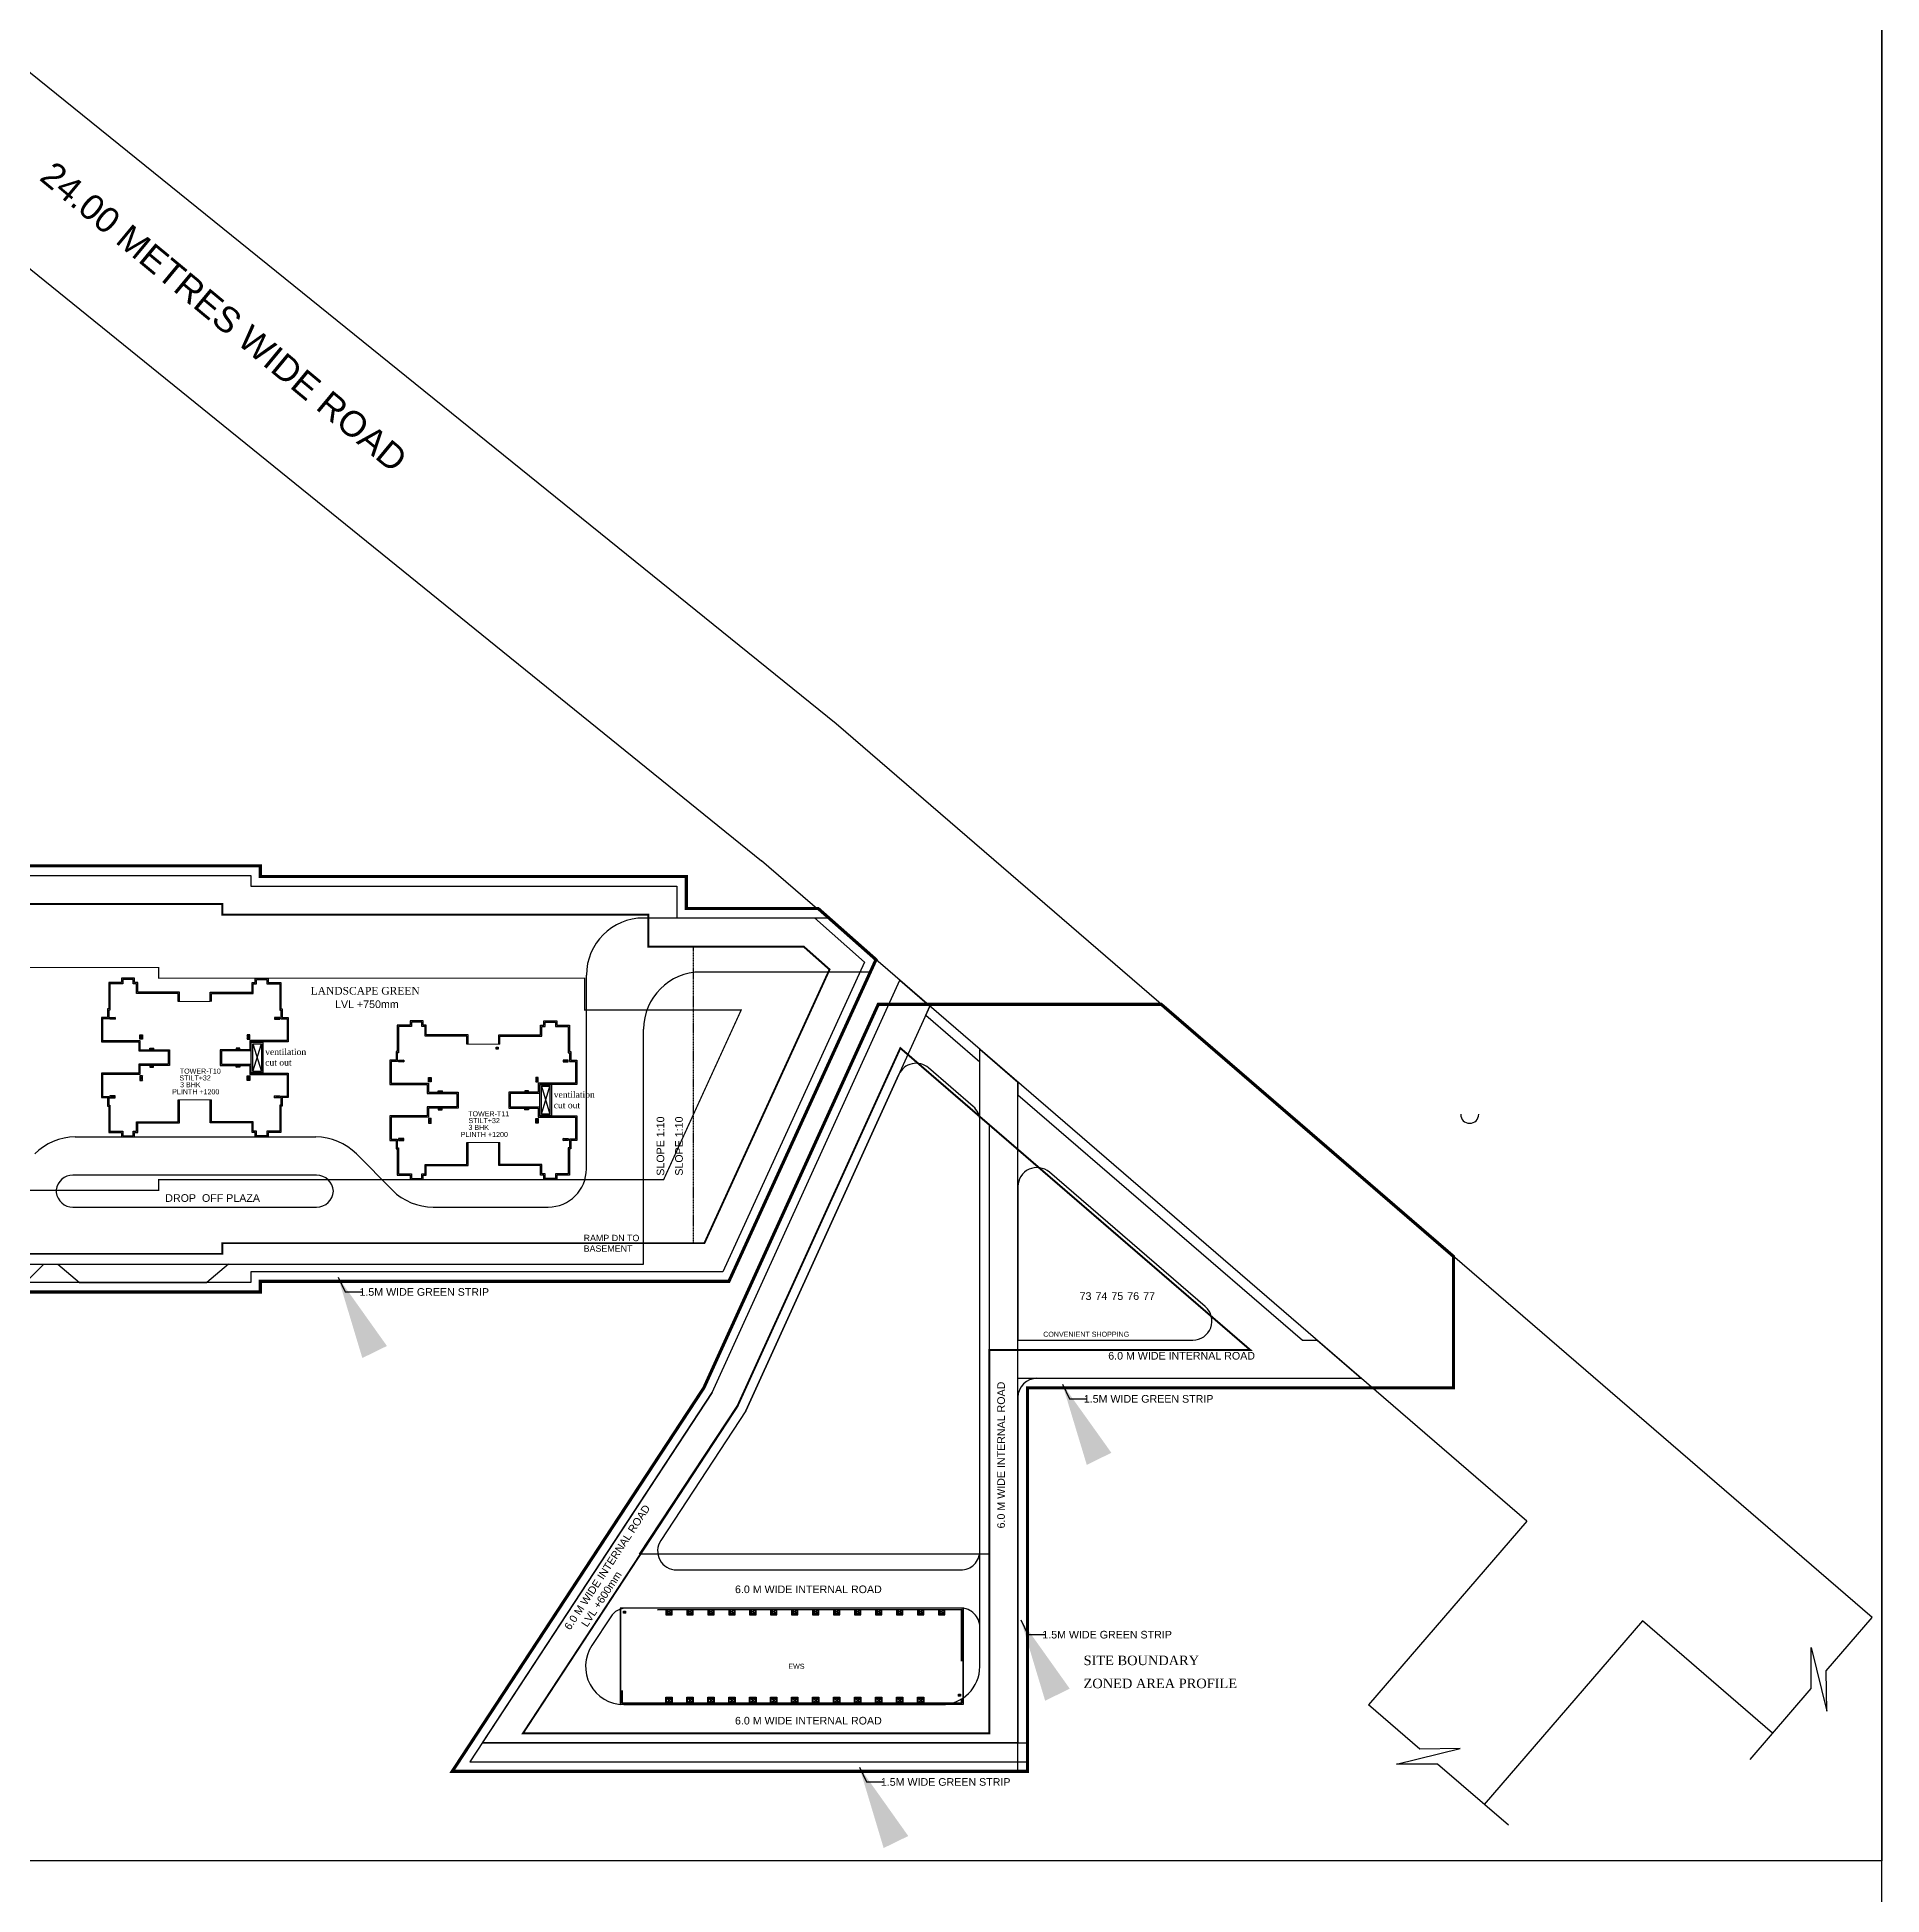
# Model space of a CAD drawing. Header units: millimetres. Extents: x 2061841 to 105821645, y -77612 to 48520811.
# Drawn here: x 105693013 to 105699656, y 48453872 to 48460561 of the extents above; entities that cross this region are included whole.
import ezdxf

# ---------------------------------------------------------------- set-up
doc = ezdxf.new("R2010")
doc.units = ezdxf.units.MM
doc.header["$LTSCALE"] = 10
doc.header["$MEASUREMENT"] = 0
for name, pattern in [('CENTER', [2, 1.25, -0.25, 0.25, -0.25]), ('DASHDOT', [1, 0.5, -0.25, 0, -0.25]), ('HIDDEN', [0.375, 0.25, -0.125])]:
    doc.linetypes.add(name, pattern=pattern)
for name, color, linetype in [('AC-GRND', 1, 'Continuous'), ('BORDER', 5, 'Continuous'), ('DIM', 8, 'Continuous'), ('S-OPENING', 6, 'Continuous'), ('SHEET-TEXT', 7, 'Continuous')]:
    doc.layers.add(name, color=color, linetype=linetype)
doc.layers.add('S-STRCOL HATCH', color=33, linetype='Continuous', lineweight=9)
doc.styles.add('ARIAL', font='arial.ttf')
doc.styles.add('Century', font='swiss.ttf')
doc.styles.add('DIM', font='arial.ttf')
doc.styles.add('Times', font='times.ttf')
doc.dimstyles.new('Dim-0300', dxfattribs={"dimscale": 300, "dimtxt": 1.5, "dimasz": 1, "dimexe": 0.75, "dimexo": 0.5, "dimgap": 0.75, "dimtad": 1, "dimdec": 0, "dimzin": 1, "dimdsep": 46, "dimtxsty": 'DIM', "dimblk": 'ARCHTICK', "dimcen": 2, "dimdle": 0.75, "dimclrd": 54, "dimclre": 54, "dimclrt": 256, "dimazin": 2, "dimtfac": 1, "dimtdec": 0, "dimtix": 1, "dimtmove": 0, "dimatfit": 3, "dimfxl": 1, "dimlwd": -1, "dimlwe": -1, "dimarcsym": 0})

# ---------------------------------------------------------------- blocks, each defined once
blk = doc.blocks.new('_ArchTick')
at = {"color": 0, "linetype": 'ByBlock', "const_width": 0.15}
blk.add_lwpolyline([(-0.5, -0.5), (0.5, 0.5)], dxfattribs=at)
blk = doc.blocks.new('A$C82ecaa04')
at = {"layer": 'AC-GRND', "color": 2, "linetype": 'HIDDEN', "ltscale": 5}
blk.add_lwpolyline([(91225, -240684), (225330, -240684), (225330, -242360), (292382, -242360), (292382, -247425), (299453, -247388), (299453, -294059), (225330, -294059), (225330, -295735), (47713, -295734)], dxfattribs=at)
blk = doc.blocks.new('TOWER-A TYPICAL FLOOR FRAMING PLAN N')
at = {"layer": 'SHEET-TEXT'}
h = blk.add_hatch(color=256, dxfattribs=at)
edge = h.paths.add_edge_path()
edge.add_arc((102931669.2, 48554935.2), 0.801, 92.48721, 182.48721)
edge.add_ellipse((102931669.2, 48554935.2), major_axis=(0.541, 0.59), ratio=1, start_angle=135, end_angle=212.21748)
edge.add_arc((102931669.1, 48554934.8), 0.392, 265.54161, 422.83696)
edge.add_arc((102931669.5, 48554935.6), 0.503, 128.57536, 244.9907, ccw=False)
h = blk.add_hatch(color=256, dxfattribs=at)
edge = h.paths.add_edge_path()
edge.add_arc((102932127, 48552904.1), 0.801, 92.48721, 182.48721)
edge.add_ellipse((102932127, 48552904.1), major_axis=(0.541, 0.59), ratio=1, start_angle=135, end_angle=212.21748)
edge.add_arc((102932126.9, 48552903.7), 0.392, 265.54161, 422.83696)
edge.add_arc((102932127.3, 48552904.5), 0.503, 128.57536, 244.9907, ccw=False)
h = blk.add_hatch(color=256, dxfattribs=at)
edge = h.paths.add_edge_path()
edge.add_arc((102933334.5, 48552605.1), 0.801, 272.48721, 362.48721)
edge.add_ellipse((102933334.5, 48552605.1), major_axis=(-0.541, -0.59), ratio=1, start_angle=135, end_angle=212.21748)
edge.add_arc((102933334.6, 48552605.5), 0.392, 85.54161, 242.83696)
edge.add_arc((102933334.2, 48552604.6), 0.503, -51.42464, 64.9907, ccw=False)
at = {"layer": 'BORDER', "elevation": 101.1}
blk.add_lwpolyline([(102852555.8, 48502974.5), (102936655.8, 48502974.5), (102936655.8, 48562374.5), (102852555.8, 48562374.5)], close=True, dxfattribs=at)
at = {"layer": 'BORDER', "color": 5, "elevation": 101.1}
blk.add_lwpolyline([(102925155.8, 48561107.5), (102936655.8, 48561107.5), (102936655.8, 48552009), (102925155.8, 48552009)], close=True, dxfattribs=at)
at = {"layer": 'DIM'}
for p, q in [((102936455.7, 48552693.3, 101.1), (102936620.7, 48552885, 101.1)), ((102935310.9, 48552137.3, 101.1), (102935055.7, 48552356.9, 101.1))]:
    blk.add_line(p, q, dxfattribs=at)
at = {"layer": 'S-STRCOL HATCH'}
for p, q in [((102930520.7, 48555102.9, 101.1), (102930635.2, 48555102.9, 101.1)), ((102931679.1, 48554949.3, 101.1), (102931560.1, 48554949.3, 101.1)), ((102930639.7, 48554749.4, 101.1), (102930520.7, 48554749.4, 101.1)), ((102931560.1, 48554595.7, 101.1), (102931679.1, 48554595.7, 101.1))]:
    blk.add_line(p, q, dxfattribs=at)
at = {"layer": 'SHEET-TEXT', "color": 8}
for p, q in [((102932196.4, 48555404.1, 101.1), (102932859.4, 48555404.1, 101.1)), ((102931990.5, 48554500.3, 101.1), (102931990.5, 48555198.1, 101.1)), ((102932402.4, 48555209.6, 101.1), (102933007.9, 48555209.6, 101.1)), ((102932402.4, 48555209.6, 101.1), (102933007.9, 48555209.6, 101.1)), ((102932443.6, 48553695.7, 101.1), (102933118.9, 48555180.2, 101.1)), ((102932443.6, 48553695.7, 101.1), (102933118.9, 48555180.2, 101.1)), ((102933118.9, 48555180.2, 101.1), (102933227.2, 48555086.8, 101.1)), ((102933227.2, 48555086.8, 101.1), (102932564.2, 48553629.2, 101.1)), ((102933041.6, 48555093.2, 101.1), (102933219.8, 48555093.2, 101.1)), ((102933212.4, 48555054.2, 101.1), (102933227.2, 48555086.8, 101.1)), ((102933212.4, 48555054.2, 101.1), (102933407.1, 48554886.3, 101.1)), ((102933212.4, 48555054.2, 101.1), (102933407.1, 48554886.3, 101.1)), ((102932196.4, 48554157.1, 101.1), (102932196.4, 48555003.6, 101.1)), ((102933407.1, 48554886.3, 101.1), (102933407.1, 48554931.6, 101.1)), ((102933407.1, 48554931.6, 101.1), (102933544.4, 48554813.2, 101.1)), ((102933407.1, 48552709, 101.1), (102933407.1, 48554931.6, 101.1)), ((102933115.2, 48554840.6, 101.1), (102932564.2, 48553629.2, 101.1)), ((102932564.2, 48553629.2, 101.1), (102933115.2, 48554840.6, 101.1)), ((102933383.3, 48554725.5, 101.1), (102933222.6, 48554864.2, 101.1)), ((102933544.4, 48554813.2, 101.1), (102933544.4, 48554767.8, 101.1)), ((102933544.4, 48552331.4, 101.1), (102933544.4, 48554813.2, 101.1)), ((102933544.4, 48554767.8, 101.1), (102934569.2, 48553883.9, 101.1)), ((102930149.6, 48554615.5, 101.1), (102931016, 48554615.5, 101.1)), ((102931162.2, 48554554.6, 101.1), (102931291.9, 48554423.9, 101.1)), ((102931438.1, 48554363, 101.1), (102931853.2, 48554363, 101.1)), ((102927432.7, 48554157.1, 101.1), (102930701.2, 48554157.1, 101.1)), ((102930036, 48554157.1, 101.1), (102929970.8, 48554091.8, 101.1)), ((102930036, 48554157.1, 101.1), (102930087, 48554157.1, 101.1)), ((102930087, 48554157.1, 101.1), (102930165.3, 48554091.8, 101.1)), ((102930701.2, 48554157.1, 101.1), (102930622.9, 48554091.8, 101.1)), ((102930701.2, 48554157.1, 101.1), (102932196.4, 48554157.1, 101.1)), ((102930165.3, 48554091.8, 101.1), (102930622.9, 48554091.8, 101.1)), ((102934569.2, 48553883.9, 101.1), (102934621.7, 48553883.9, 101.1)), ((102934621.7, 48553883.9, 101.1), (102934780.9, 48553746.6, 101.1)), ((102933544.4, 48553746.6, 101.1), (102934780.9, 48553746.6, 101.1)), ((102933613.1, 48553746.6, 101.1), (102934780.9, 48553746.6, 101.1)), ((102932443.6, 48553695.7, 101.1), (102931571, 48552365.8, 101.1)), ((102931616, 48552434.4, 101.1), (102932443.6, 48553695.7, 101.1)), ((102933544.4, 48553678, 101.1), (102933544.4, 48552434.4, 101.1)), ((102932124.6, 48552571.7, 101.1), (102933269.9, 48552571.7, 101.1)), ((102932124.6, 48552571.7, 101.1), (102933269.9, 48552571.7, 101.1)), ((102933544.4, 48552434.4, 101.1), (102931616, 48552434.4, 101.1)), ((102931616, 48552434.4, 101.1), (102933578.8, 48552434.4, 101.1)), ((102931571, 48552365.8, 101.1), (102933578.6, 48552365.7, 101.1)), ((102931507.4, 48552331.4, 101.1), (102933578.6, 48552331.4, 101.1))]:
    blk.add_line(p, q, dxfattribs=at)
at = {"layer": 'SHEET-TEXT', "ltscale": 50}
for p, q in [((102930274.5, 48555046.2, 101.1), (102930293.6, 48555039.3, 101.1)), ((102930293.6, 48555046.2, 101.1), (102930274.5, 48555039.3, 101.1)), ((102930885.9, 48555046.2, 101.1), (102930866.8, 48555039.3, 101.1)), ((102930866.8, 48555046.2, 101.1), (102930885.9, 48555039.3, 101.1)), ((102930391.8, 48554967.2, 101.1), (102930382.7, 48554983.8, 101.1)), ((102930382.7, 48554967.2, 101.1), (102930391.8, 48554983.8, 101.1)), ((102930768.7, 48554967.2, 101.1), (102930777.8, 48554983.8, 101.1)), ((102930777.8, 48554967.2, 101.1), (102930768.7, 48554983.8, 101.1)), ((102930417.8, 48554935.7, 101.1), (102930431.5, 48554931.1, 101.1)), ((102930431.5, 48554935.7, 101.1), (102930417.8, 48554931.1, 101.1)), ((102930742.7, 48554935.7, 101.1), (102930729, 48554931.1, 101.1)), ((102930729, 48554935.7, 101.1), (102930742.7, 48554931.1, 101.1)), ((102930417.8, 48554867.5, 101.1), (102930431.5, 48554872.1, 101.1)), ((102930431.5, 48554867.5, 101.1), (102930417.8, 48554872.1, 101.1)), ((102930742.7, 48554867.5, 101.1), (102930729, 48554872.1, 101.1)), ((102930729, 48554867.5, 101.1), (102930742.7, 48554872.1, 101.1)), ((102931313.8, 48554892.5, 101.1), (102931333, 48554885.7, 101.1)), ((102931333, 48554892.5, 101.1), (102931313.8, 48554885.7, 101.1)), ((102931925.3, 48554892.5, 101.1), (102931906.2, 48554885.7, 101.1)), ((102931906.2, 48554892.5, 101.1), (102931925.3, 48554885.7, 101.1)), ((102930391.8, 48554835.9, 101.1), (102930382.7, 48554819.3, 101.1)), ((102930382.7, 48554835.9, 101.1), (102930391.8, 48554819.3, 101.1)), ((102930768.7, 48554835.9, 101.1), (102930777.8, 48554819.3, 101.1)), ((102930777.8, 48554835.9, 101.1), (102930768.7, 48554819.3, 101.1)), ((102931431.1, 48554813.6, 101.1), (102931422, 48554830.2, 101.1)), ((102931422, 48554813.6, 101.1), (102931431.1, 48554830.2, 101.1)), ((102931457.1, 48554782, 101.1), (102931470.8, 48554777.4, 101.1)), ((102931470.8, 48554782, 101.1), (102931457.1, 48554777.4, 101.1)), ((102931782, 48554782, 101.1), (102931768.3, 48554777.4, 101.1)), ((102931768.3, 48554782, 101.1), (102931782, 48554777.4, 101.1)), ((102931808, 48554813.6, 101.1), (102931817.1, 48554830.2, 101.1)), ((102931817.1, 48554813.6, 101.1), (102931808, 48554830.2, 101.1)), ((102930274.5, 48554757, 101.1), (102930293.6, 48554763.8, 101.1)), ((102930293.6, 48554757, 101.1), (102930274.5, 48554763.8, 101.1)), ((102930885.9, 48554757, 101.1), (102930866.8, 48554763.8, 101.1)), ((102930866.8, 48554757, 101.1), (102930885.9, 48554763.8, 101.1)), ((102931457.1, 48554713.8, 101.1), (102931470.8, 48554718.4, 101.1)), ((102931470.8, 48554713.8, 101.1), (102931457.1, 48554718.4, 101.1)), ((102931782, 48554713.8, 101.1), (102931768.3, 48554718.4, 101.1)), ((102931768.3, 48554713.8, 101.1), (102931782, 48554718.4, 101.1)), ((102931431.1, 48554682.2, 101.1), (102931422, 48554665.6, 101.1)), ((102931422, 48554682.2, 101.1), (102931431.1, 48554665.6, 101.1)), ((102931808, 48554682.2, 101.1), (102931817.1, 48554665.6, 101.1)), ((102931817.1, 48554682.2, 101.1), (102931808, 48554665.6, 101.1)), ((102931313.8, 48554603.3, 101.1), (102931333, 48554610.2, 101.1)), ((102931333, 48554603.3, 101.1), (102931313.8, 48554610.2, 101.1)), ((102931925.3, 48554603.3, 101.1), (102931906.2, 48554610.2, 101.1)), ((102931906.2, 48554603.3, 101.1), (102931925.3, 48554610.2, 101.1)), ((102932278.6, 48552913.3, 101.1), (102932296.9, 48552899.4, 101.1)), ((102932296.9, 48552913.3, 101.1), (102932278.6, 48552899.4, 101.1)), ((102932354.1, 48552913.3, 101.1), (102932372.4, 48552899.4, 101.1)), ((102932372.4, 48552913.3, 101.1), (102932354.1, 48552899.4, 101.1)), ((102932429.6, 48552913.3, 101.1), (102932447.9, 48552899.4, 101.1)), ((102932447.9, 48552913.3, 101.1), (102932429.6, 48552899.4, 101.1)), ((102932505.1, 48552913.3, 101.1), (102932523.4, 48552899.4, 101.1)), ((102932523.4, 48552913.3, 101.1), (102932505.1, 48552899.4, 101.1)), ((102932580.6, 48552913.3, 101.1), (102932598.9, 48552899.4, 101.1)), ((102932598.9, 48552913.3, 101.1), (102932580.6, 48552899.4, 101.1)), ((102932656.1, 48552913.3, 101.1), (102932674.4, 48552899.4, 101.1)), ((102932674.4, 48552913.3, 101.1), (102932656.1, 48552899.4, 101.1)), ((102932731.6, 48552913.3, 101.1), (102932749.9, 48552899.4, 101.1)), ((102932749.9, 48552913.3, 101.1), (102932731.6, 48552899.4, 101.1)), ((102932807.1, 48552913.3, 101.1), (102932825.5, 48552899.4, 101.1)), ((102932825.5, 48552913.3, 101.1), (102932807.1, 48552899.4, 101.1)), ((102932882.7, 48552913.3, 101.1), (102932901, 48552899.4, 101.1)), ((102932901, 48552913.3, 101.1), (102932882.7, 48552899.4, 101.1)), ((102932958.2, 48552913.3, 101.1), (102932976.5, 48552899.4, 101.1)), ((102932976.5, 48552913.3, 101.1), (102932958.2, 48552899.4, 101.1)), ((102933033.7, 48552913.3, 101.1), (102933052, 48552899.4, 101.1)), ((102933052, 48552913.3, 101.1), (102933033.7, 48552899.4, 101.1)), ((102933109.2, 48552913.3, 101.1), (102933127.5, 48552899.4, 101.1)), ((102933127.5, 48552913.3, 101.1), (102933109.2, 48552899.4, 101.1)), ((102933184.7, 48552913.3, 101.1), (102933203, 48552899.4, 101.1)), ((102933203, 48552913.3, 101.1), (102933184.7, 48552899.4, 101.1)), ((102933260.2, 48552913.3, 101.1), (102933278.5, 48552899.4, 101.1)), ((102933278.5, 48552913.3, 101.1), (102933260.2, 48552899.4, 101.1)), ((102932278.6, 48552579.7, 101.1), (102932296.9, 48552593.6, 101.1)), ((102932296.9, 48552579.7, 101.1), (102932278.6, 48552593.6, 101.1)), ((102932354.1, 48552579.7, 101.1), (102932372.4, 48552593.6, 101.1)), ((102932372.4, 48552579.7, 101.1), (102932354.1, 48552593.6, 101.1)), ((102932429.6, 48552579.7, 101.1), (102932447.9, 48552593.6, 101.1)), ((102932447.9, 48552579.7, 101.1), (102932429.6, 48552593.6, 101.1)), ((102932505.1, 48552579.7, 101.1), (102932523.4, 48552593.6, 101.1)), ((102932523.4, 48552579.7, 101.1), (102932505.1, 48552593.6, 101.1)), ((102932580.6, 48552579.7, 101.1), (102932598.9, 48552593.6, 101.1)), ((102932598.9, 48552579.7, 101.1), (102932580.6, 48552593.6, 101.1)), ((102932656.1, 48552579.7, 101.1), (102932674.4, 48552593.6, 101.1)), ((102932674.4, 48552579.7, 101.1), (102932656.1, 48552593.6, 101.1)), ((102932731.6, 48552579.7, 101.1), (102932749.9, 48552593.6, 101.1)), ((102932749.9, 48552579.7, 101.1), (102932731.6, 48552593.6, 101.1)), ((102932807.1, 48552579.7, 101.1), (102932825.5, 48552593.6, 101.1)), ((102932825.5, 48552579.7, 101.1), (102932807.1, 48552593.6, 101.1)), ((102932882.7, 48552579.7, 101.1), (102932901, 48552593.6, 101.1)), ((102932901, 48552579.7, 101.1), (102932882.7, 48552593.6, 101.1)), ((102932958.2, 48552579.7, 101.1), (102932976.5, 48552593.6, 101.1)), ((102932976.5, 48552579.7, 101.1), (102932958.2, 48552593.6, 101.1)), ((102933033.7, 48552579.7, 101.1), (102933052, 48552593.6, 101.1)), ((102933052, 48552579.7, 101.1), (102933033.7, 48552593.6, 101.1)), ((102933109.2, 48552579.7, 101.1), (102933127.5, 48552593.6, 101.1)), ((102933127.5, 48552579.7, 101.1), (102933109.2, 48552593.6, 101.1)), ((102933184.7, 48552579.7, 101.1), (102933203, 48552593.6, 101.1)), ((102933203, 48552579.7, 101.1), (102933184.7, 48552593.6, 101.1))]:
    blk.add_line(p, q, dxfattribs=at)
at = {"layer": 'SHEET-TEXT'}
for p, q in [((102930788.8, 48554851.3, 101.1), (102930819.8, 48554951.5, 101.1)), ((102930788.8, 48554951.5, 101.1), (102930819.8, 48554851.3, 101.1)), ((102931665.6, 48554931.6, 101.1), (102931665.6, 48554938.8, 101.1)), ((102931665.6, 48554938.8, 101.1), (102931672.9, 48554938.8, 101.1)), ((102931665.6, 48554938.8, 101.1), (102931668.6, 48554935.8, 101.1)), ((102931668.6, 48554934.5, 101.1), (102931665.6, 48554931.6, 101.1)), ((102931672.9, 48554931.6, 101.1), (102931665.6, 48554931.6, 101.1)), ((102931672.9, 48554938.8, 101.1), (102931669.9, 48554935.8, 101.1)), ((102931669.9, 48554934.5, 101.1), (102931672.9, 48554931.6, 101.1)), ((102931672.9, 48554938.8, 101.1), (102931672.9, 48554931.6, 101.1)), ((102931828.1, 48554697.6, 101.1), (102931859.1, 48554797.9, 101.1)), ((102931828.1, 48554797.9, 101.1), (102931859.1, 48554697.6, 101.1)), ((102932123.4, 48552900.5, 101.1), (102932123.4, 48552907.7, 101.1)), ((102932123.4, 48552907.7, 101.1), (102932130.6, 48552907.7, 101.1)), ((102932123.4, 48552907.7, 101.1), (102932126.4, 48552904.8, 101.1)), ((102932126.4, 48552903.5, 101.1), (102932123.4, 48552900.5, 101.1)), ((102932130.6, 48552900.5, 101.1), (102932123.4, 48552900.5, 101.1)), ((102932130.6, 48552907.7, 101.1), (102932127.7, 48552904.8, 101.1)), ((102932127.7, 48552903.5, 101.1), (102932130.6, 48552900.5, 101.1)), ((102932130.6, 48552907.7, 101.1), (102932130.6, 48552900.5, 101.1)), ((102933330.9, 48552601.4, 101.1), (102933330.9, 48552608.7, 101.1)), ((102933330.9, 48552608.7, 101.1), (102933338.1, 48552608.7, 101.1)), ((102933333.9, 48552605.7, 101.1), (102933330.9, 48552608.7, 101.1)), ((102933330.9, 48552601.4, 101.1), (102933333.9, 48552604.4, 101.1)), ((102933338.1, 48552601.4, 101.1), (102933330.9, 48552601.4, 101.1)), ((102933335.1, 48552605.7, 101.1), (102933338.1, 48552608.7, 101.1)), ((102933338.1, 48552601.4, 101.1), (102933335.1, 48552604.4, 101.1)), ((102933338.1, 48552608.7, 101.1), (102933338.1, 48552601.4, 101.1)), ((102934992.1, 48552411.6, 101.1), (102934807.1, 48552570.7, 101.1)), ((102936181.4, 48552374.4, 101.1), (102936401, 48552629.6, 101.1))]:
    blk.add_line(p, q, dxfattribs=at)
at = {"layer": 'SHEET-TEXT', "linetype": 'CENTER', "ltscale": 3, "const_width": 11.4, "elevation": 101.1}
blk.add_lwpolyline([(102927747.5, 48555591.8), (102930816.1, 48555591.8), (102930816.1, 48555553.5), (102932350.4, 48555553.5), (102932350.4, 48555438.4), (102932824.9, 48555438.4), (102933033.3, 48555254.1), (102932503.7, 48554095.9), (102930816.1, 48554095.9), (102930816.1, 48554057.5), (102926493.4, 48554057.5)], dxfattribs=at)
at = {"layer": 'SHEET-TEXT', "color": 8, "elevation": 101.1}
for points in [[(102926271.7, 48554290.8), (102926247.5, 48554311.4), (102926247.5, 48559615.4), (102925557, 48559615.4), (102925557, 48560927.6), (102926273.8, 48560927.6), (102926830.9, 48560438.5), (102926830.9, 48559546.7), (102927846.8, 48559546.7), (102928978.9, 48558552.9), (102928978.9, 48556853.6), (102927713.1, 48556853.6), (102927713.1, 48555557.5), (102930781.8, 48555557.5), (102930781.8, 48555519.1), (102932316.1, 48555519.1), (102932316.1, 48555404.1), (102932811.9, 48555404.1), (102932991.5, 48555245.2), (102932481.6, 48554130.2), (102930781.8, 48554130.2), (102930781.8, 48554091.8), (102926506, 48554091.8), (102926490.8, 48554104.7)], [(102933341.4, 48552728.2), (102933341.4, 48552913.3), (102932246, 48552912.2)], [(102932119, 48552622.9), (102932119, 48552578.5), (102933341.4, 48552579.7), (102933341.4, 48552593.6)]]:
    blk.add_lwpolyline(points, dxfattribs=at)
at = {"layer": 'SHEET-TEXT', "color": 8, "linetype": 'DASHDOT', "ltscale": 5, "const_width": 6.86, "elevation": 101.1}
blk.add_lwpolyline([(102932213.1, 48555416.2), (102930678.8, 48555416.2), (102930678.8, 48555454.5), (102927610.2, 48555454.5), (102927610.2, 48556956.6), (102928876, 48556956.6), (102928876, 48558445.4), (102927738.7, 48559443.8), (102926727.9, 48559443.8), (102926727.9, 48560331), (102926165.6, 48560824.6), (102925660, 48560824.6), (102925660, 48559718.3), (102926350.4, 48559718.3), (102926350.4, 48554419.1), (102926614.5, 48554194.8), (102930678.8, 48554194.8), (102930678.8, 48554233.2), (102932415.3, 48554233.2), (102932866.1, 48555218.6), (102932772.9, 48555301.1), (102932213.1, 48555301.1)], close=True, dxfattribs=at)
at = {"layer": 'SHEET-TEXT', "color": 8, "linetype": 'HIDDEN', "ltscale": 10, "const_width": 4.58, "elevation": 101.1}
blk.add_lwpolyline([(102928647.1, 48558402.6), (102928647.1, 48557185.4), (102927381.3, 48557185.4), (102927381.3, 48555225.7), (102930450, 48555225.7), (102930450, 48555187.3), (102931984.3, 48555187.3), (102931984.3, 48555072.3), (102932547.6, 48555072.3), (102932268.5, 48554462), (102930450, 48554462), (102930450, 48554423.6), (102926627.9, 48554423.6), (102926579.3, 48554464.9), (102926579.3, 48559214.9), (102927721.8, 48559214.9)], close=True, dxfattribs=at)
at = {"layer": 'SHEET-TEXT', "ltscale": 51, "elevation": 101.1}
for points in [[(102932889.3, 48556103.5), (102929956.8, 48558470.9)], [(102929598.6, 48558054.6), (102932621, 48555609.7)], [(102936620.7, 48552885), (102932889.3, 48556103.5)], [(102935377.5, 48553232.1), (102932621, 48555609.7)], [(102935377.5, 48553232.1), (102934807.1, 48552570.7)], [(102935794, 48552872.8), (102935224.1, 48552212.1)], [(102936262.5, 48552468.7), (102935794, 48552872.8)]]:
    blk.add_lwpolyline(points, dxfattribs=at)
at = {"layer": 'SHEET-TEXT', "ltscale": 0.5, "elevation": 101.1}
for points in [[(102930525.3, 48555102.9), (102930525.3, 48555137.1), (102930374.4, 48555137.1), (102930374.4, 48555171.5), (102930363, 48555171.5), (102930363, 48555187.5), (102930316.1, 48555187.5), (102930316.1, 48555171.5), (102930270, 48555171.5), (102930270, 48555077.1), (102930265.4, 48555077.1), (102930265.4, 48555046.1), (102930243.6, 48555046.1), (102930243.6, 48554958.1), (102930378.1, 48554958.1), (102930378.1, 48554925.4), (102930484.1, 48554925.4), (102930484.1, 48554901.6), (102930484.1, 48554877.8), (102930378.1, 48554877.8), (102930378.1, 48554845.1), (102930243.6, 48554845.1), (102930243.6, 48554757.1), (102930265.4, 48554757.1), (102930265.4, 48554726.1), (102930270, 48554726.1), (102930270, 48554631.7), (102930316.1, 48554631.7), (102930316.1, 48554615.7), (102930363, 48554615.7), (102930363, 48554631.7), (102930374.4, 48554631.7), (102930374.4, 48554666), (102930525.3, 48554666), (102930525.3, 48554749.4)], [(102930520.7, 48555102.9), (102930520.7, 48555132.6), (102930369.8, 48555132.6), (102930369.8, 48555166.9), (102930358.4, 48555166.9), (102930358.4, 48555182.9), (102930320.6, 48555182.9), (102930320.6, 48555166.9), (102930274.5, 48555166.9), (102930274.5, 48555072.5), (102930270, 48555072.5), (102930270, 48555041.5), (102930248.2, 48555041.5), (102930248.2, 48554962.7), (102930382.7, 48554962.7), (102930382.7, 48554929.9), (102930488.7, 48554929.9), (102930488.7, 48554901.6), (102930488.7, 48554873.2), (102930382.7, 48554873.2), (102930382.7, 48554840.5), (102930248.2, 48554840.5), (102930248.2, 48554761.6), (102930270, 48554761.6), (102930270, 48554730.6), (102930274.5, 48554730.6), (102930274.5, 48554636.3), (102930320.6, 48554636.3), (102930320.6, 48554620.2), (102930358.4, 48554620.2), (102930358.4, 48554636.3), (102930369.8, 48554636.3), (102930369.8, 48554670.6), (102930520.7, 48554670.6), (102930520.7, 48554749.4)], [(102930635.2, 48555102.9), (102930635.2, 48555137.1), (102930786.1, 48555137.1), (102930786.1, 48555171.5), (102930797.5, 48555171.5), (102930797.5, 48555187.5), (102930844.4, 48555187.5), (102930844.4, 48555171.5), (102930890.5, 48555171.5), (102930890.5, 48555077.1), (102930895.1, 48555077.1), (102930895.1, 48555046.1), (102930916.8, 48555046.1), (102930916.8, 48554958.1), (102930782.4, 48554958.1), (102930782.4, 48554925.4), (102930676.3, 48554925.4), (102930676.3, 48554901.6), (102930676.3, 48554877.8), (102930782.4, 48554877.8), (102930782.4, 48554845.1), (102930916.8, 48554845.1), (102930916.8, 48554757.1), (102930895.1, 48554757.1), (102930895.1, 48554726.1), (102930890.5, 48554726.1), (102930890.5, 48554631.7), (102930844.4, 48554631.7), (102930844.4, 48554615.7), (102930797.5, 48554615.7), (102930797.5, 48554631.7), (102930786.1, 48554631.7), (102930786.1, 48554666), (102930635.2, 48554666), (102930635.2, 48554749.4)], [(102930639.7, 48555102.9), (102930639.7, 48555132.6), (102930790.6, 48555132.6), (102930790.6, 48555166.9), (102930802.1, 48555166.9), (102930802.1, 48555182.9), (102930839.8, 48555182.9), (102930839.8, 48555166.9), (102930885.9, 48555166.9), (102930885.9, 48555072.5), (102930890.5, 48555072.5), (102930890.5, 48555041.5), (102930912.3, 48555041.5), (102930912.3, 48554962.7), (102930777.8, 48554962.7), (102930777.8, 48554929.9), (102930671.8, 48554929.9), (102930671.8, 48554901.6), (102930671.8, 48554873.2), (102930777.8, 48554873.2), (102930777.8, 48554840.5), (102930912.3, 48554840.5), (102930912.3, 48554761.6), (102930890.5, 48554761.6), (102930890.5, 48554730.6), (102930885.9, 48554730.6), (102930885.9, 48554636.3), (102930839.8, 48554636.3), (102930839.8, 48554620.2), (102930802.1, 48554620.2), (102930802.1, 48554636.3), (102930790.6, 48554636.3), (102930790.6, 48554670.6), (102930639.7, 48554670.6), (102930639.7, 48554749.4)], [(102931564.6, 48554949.3), (102931564.6, 48554983.5), (102931413.7, 48554983.5), (102931413.7, 48555017.8), (102931402.3, 48555017.8), (102931402.3, 48555033.8), (102931355.4, 48555033.8), (102931355.4, 48555017.8), (102931309.3, 48555017.8), (102931309.3, 48554923.4), (102931304.7, 48554923.4), (102931304.7, 48554892.4), (102931283, 48554892.4), (102931283, 48554804.4), (102931417.4, 48554804.4), (102931417.4, 48554771.7), (102931523.5, 48554771.7), (102931523.5, 48554747.9), (102931523.5, 48554724.1), (102931417.4, 48554724.1), (102931417.4, 48554691.4), (102931283, 48554691.4), (102931283, 48554603.4), (102931304.7, 48554603.4), (102931304.7, 48554572.4), (102931309.3, 48554572.4), (102931309.3, 48554478), (102931355.4, 48554478), (102931355.4, 48554462), (102931402.3, 48554462), (102931402.3, 48554478), (102931413.7, 48554478), (102931413.7, 48554512.3), (102931564.6, 48554512.3), (102931564.6, 48554595.7)], [(102931560.1, 48554949.3), (102931560.1, 48554978.9), (102931409.2, 48554978.9), (102931409.2, 48555013.2), (102931397.7, 48555013.2), (102931397.7, 48555029.2), (102931360, 48555029.2), (102931360, 48555013.2), (102931313.8, 48555013.2), (102931313.8, 48554918.8), (102931309.3, 48554918.8), (102931309.3, 48554887.8), (102931287.5, 48554887.8), (102931287.5, 48554809), (102931422, 48554809), (102931422, 48554776.3), (102931528, 48554776.3), (102931528, 48554747.9), (102931528, 48554719.5), (102931422, 48554719.5), (102931422, 48554686.8), (102931287.5, 48554686.8), (102931287.5, 48554608), (102931309.3, 48554608), (102931309.3, 48554577), (102931313.8, 48554577), (102931313.8, 48554482.6), (102931360, 48554482.6), (102931360, 48554466.6), (102931397.7, 48554466.6), (102931397.7, 48554482.6), (102931409.2, 48554482.6), (102931409.2, 48554516.9), (102931560.1, 48554516.9), (102931560.1, 48554595.7)], [(102931674.5, 48554949.3), (102931674.5, 48554983.5), (102931825.4, 48554983.5), (102931825.4, 48555017.8), (102931836.8, 48555017.8), (102931836.8, 48555033.8), (102931883.7, 48555033.8), (102931883.7, 48555017.8), (102931929.8, 48555017.8), (102931929.8, 48554923.4), (102931934.4, 48554923.4), (102931934.4, 48554892.4), (102931956.2, 48554892.4), (102931956.2, 48554804.4), (102931821.7, 48554804.4), (102931821.7, 48554771.7), (102931715.7, 48554771.7), (102931715.7, 48554747.9), (102931715.7, 48554724.1), (102931821.7, 48554724.1), (102931821.7, 48554691.4), (102931956.2, 48554691.4), (102931956.2, 48554603.4), (102931934.4, 48554603.4), (102931934.4, 48554572.4), (102931929.8, 48554572.4), (102931929.8, 48554478), (102931883.7, 48554478), (102931883.7, 48554462), (102931836.8, 48554462), (102931836.8, 48554478), (102931825.4, 48554478), (102931825.4, 48554512.3), (102931674.5, 48554512.3), (102931674.5, 48554595.7)], [(102931679.1, 48554949.3), (102931679.1, 48554978.9), (102931830, 48554978.9), (102931830, 48555013.2), (102931841.4, 48555013.2), (102931841.4, 48555029.2), (102931879.2, 48555029.2), (102931879.2, 48555013.2), (102931925.3, 48555013.2), (102931925.3, 48554918.8), (102931929.8, 48554918.8), (102931929.8, 48554887.8), (102931951.6, 48554887.8), (102931951.6, 48554809), (102931817.1, 48554809), (102931817.1, 48554776.3), (102931711.1, 48554776.3), (102931711.1, 48554747.9), (102931711.1, 48554719.5), (102931817.1, 48554719.5), (102931817.1, 48554686.8), (102931951.6, 48554686.8), (102931951.6, 48554608), (102931929.8, 48554608), (102931929.8, 48554577), (102931925.3, 48554577), (102931925.3, 48554482.6), (102931879.2, 48554482.6), (102931879.2, 48554466.6), (102931841.4, 48554466.6), (102931841.4, 48554482.6), (102931830, 48554482.6), (102931830, 48554516.9), (102931679.1, 48554516.9), (102931679.1, 48554595.7)], [(102933342.6, 48552728.2), (102933342.6, 48552914.5), (102932246, 48552913.3)], [(102932117.9, 48552622.9), (102932117.9, 48552577.4), (102933342.6, 48552578.5), (102933342.6, 48552593.6)]]:
    blk.add_lwpolyline(points, dxfattribs=at)
at = {"layer": 'SHEET-TEXT', "ltscale": 50, "elevation": 101.1}
for points in [[(102930274.5, 48555046.2), (102930293.6, 48555046.2), (102930293.6, 48555039.3), (102930274.5, 48555039.3)], [(102930885.9, 48555046.2), (102930866.8, 48555046.2), (102930866.8, 48555039.3), (102930885.9, 48555039.3)], [(102930382.7, 48554983.8), (102930391.8, 48554983.8), (102930391.8, 48554967.2), (102930382.7, 48554967.2)], [(102930777.8, 48554983.8), (102930768.7, 48554983.8), (102930768.7, 48554967.2), (102930777.8, 48554967.2)], [(102930417.8, 48554935.7), (102930431.5, 48554935.7), (102930431.5, 48554931.1), (102930417.8, 48554931.1)], [(102930742.7, 48554935.7), (102930729, 48554935.7), (102930729, 48554931.1), (102930742.7, 48554931.1)], [(102930417.8, 48554867.5), (102930431.5, 48554867.5), (102930431.5, 48554872.1), (102930417.8, 48554872.1)], [(102930742.7, 48554867.5), (102930729, 48554867.5), (102930729, 48554872.1), (102930742.7, 48554872.1)], [(102931313.8, 48554892.5), (102931333, 48554892.5), (102931333, 48554885.7), (102931313.8, 48554885.7)], [(102931925.3, 48554892.5), (102931906.2, 48554892.5), (102931906.2, 48554885.7), (102931925.3, 48554885.7)], [(102930382.7, 48554819.3), (102930391.8, 48554819.3), (102930391.8, 48554835.9), (102930382.7, 48554835.9)], [(102930777.8, 48554819.3), (102930768.7, 48554819.3), (102930768.7, 48554835.9), (102930777.8, 48554835.9)], [(102931422, 48554830.2), (102931431.1, 48554830.2), (102931431.1, 48554813.6), (102931422, 48554813.6)], [(102931457.1, 48554782), (102931470.8, 48554782), (102931470.8, 48554777.4), (102931457.1, 48554777.4)], [(102931782, 48554782), (102931768.3, 48554782), (102931768.3, 48554777.4), (102931782, 48554777.4)], [(102931817.1, 48554830.2), (102931808, 48554830.2), (102931808, 48554813.6), (102931817.1, 48554813.6)], [(102930274.5, 48554757), (102930293.6, 48554757), (102930293.6, 48554763.8), (102930274.5, 48554763.8)], [(102930885.9, 48554757), (102930866.8, 48554757), (102930866.8, 48554763.8), (102930885.9, 48554763.8)], [(102931457.1, 48554713.8), (102931470.8, 48554713.8), (102931470.8, 48554718.4), (102931457.1, 48554718.4)], [(102931782, 48554713.8), (102931768.3, 48554713.8), (102931768.3, 48554718.4), (102931782, 48554718.4)], [(102931422, 48554665.6), (102931431.1, 48554665.6), (102931431.1, 48554682.2), (102931422, 48554682.2)], [(102931817.1, 48554665.6), (102931808, 48554665.6), (102931808, 48554682.2), (102931817.1, 48554682.2)], [(102931313.8, 48554603.3), (102931333, 48554603.3), (102931333, 48554610.2), (102931313.8, 48554610.2)], [(102931925.3, 48554603.3), (102931906.2, 48554603.3), (102931906.2, 48554610.2), (102931925.3, 48554610.2)], [(102932278.6, 48552899.4), (102932296.9, 48552899.4), (102932296.9, 48552913.3), (102932278.6, 48552913.3)], [(102932354.1, 48552899.4), (102932372.4, 48552899.4), (102932372.4, 48552913.3), (102932354.1, 48552913.3)], [(102932429.6, 48552899.4), (102932447.9, 48552899.4), (102932447.9, 48552913.3), (102932429.6, 48552913.3)], [(102932505.1, 48552899.4), (102932523.4, 48552899.4), (102932523.4, 48552913.3), (102932505.1, 48552913.3)], [(102932580.6, 48552899.4), (102932598.9, 48552899.4), (102932598.9, 48552913.3), (102932580.6, 48552913.3)], [(102932656.1, 48552899.4), (102932674.4, 48552899.4), (102932674.4, 48552913.3), (102932656.1, 48552913.3)], [(102932731.6, 48552899.4), (102932749.9, 48552899.4), (102932749.9, 48552913.3), (102932731.6, 48552913.3)], [(102932807.1, 48552899.4), (102932825.5, 48552899.4), (102932825.5, 48552913.3), (102932807.1, 48552913.3)], [(102932882.7, 48552899.4), (102932901, 48552899.4), (102932901, 48552913.3), (102932882.7, 48552913.3)], [(102932958.2, 48552899.4), (102932976.5, 48552899.4), (102932976.5, 48552913.3), (102932958.2, 48552913.3)], [(102933033.7, 48552899.4), (102933052, 48552899.4), (102933052, 48552913.3), (102933033.7, 48552913.3)], [(102933109.2, 48552899.4), (102933127.5, 48552899.4), (102933127.5, 48552913.3), (102933109.2, 48552913.3)], [(102933184.7, 48552899.4), (102933203, 48552899.4), (102933203, 48552913.3), (102933184.7, 48552913.3)], [(102933260.2, 48552899.4), (102933278.5, 48552899.4), (102933278.5, 48552913.3), (102933260.2, 48552913.3)], [(102932278.6, 48552593.6), (102932296.9, 48552593.6), (102932296.9, 48552579.7), (102932278.6, 48552579.7)], [(102932354.1, 48552593.6), (102932372.4, 48552593.6), (102932372.4, 48552579.7), (102932354.1, 48552579.7)], [(102932429.6, 48552593.6), (102932447.9, 48552593.6), (102932447.9, 48552579.7), (102932429.6, 48552579.7)], [(102932505.1, 48552593.6), (102932523.4, 48552593.6), (102932523.4, 48552579.7), (102932505.1, 48552579.7)], [(102932580.6, 48552593.6), (102932598.9, 48552593.6), (102932598.9, 48552579.7), (102932580.6, 48552579.7)], [(102932656.1, 48552593.6), (102932674.4, 48552593.6), (102932674.4, 48552579.7), (102932656.1, 48552579.7)], [(102932731.6, 48552593.6), (102932749.9, 48552593.6), (102932749.9, 48552579.7), (102932731.6, 48552579.7)], [(102932807.1, 48552593.6), (102932825.5, 48552593.6), (102932825.5, 48552579.7), (102932807.1, 48552579.7)], [(102932882.7, 48552593.6), (102932901, 48552593.6), (102932901, 48552579.7), (102932882.7, 48552579.7)], [(102932958.2, 48552593.6), (102932976.5, 48552593.6), (102932976.5, 48552579.7), (102932958.2, 48552579.7)], [(102933033.7, 48552593.6), (102933052, 48552593.6), (102933052, 48552579.7), (102933033.7, 48552579.7)], [(102933109.2, 48552593.6), (102933127.5, 48552593.6), (102933127.5, 48552579.7), (102933109.2, 48552579.7)], [(102933184.7, 48552593.6), (102933203, 48552593.6), (102933203, 48552579.7), (102933184.7, 48552579.7)]]:
    blk.add_lwpolyline(points, close=True, dxfattribs=at)
at = {"layer": 'SHEET-TEXT', "linetype": 'CENTER', "ltscale": 3, "const_width": 11.4, "elevation": 101.1}
blk.add_lwpolyline([(102933578.8, 48553712.3), (102935113.1, 48553712.3), (102935113.1, 48554185.4), (102934060.6, 48555093.2), (102933041.6, 48555093.2), (102932413.4, 48553712.3), (102931507.4, 48552331.4), (102933578.8, 48552331.4)], close=True, dxfattribs=at)
at = {"layer": 'SHEET-TEXT', "elevation": 101.1}
for points in [[(102930783.6, 48554846), (102930783.6, 48554956.8), (102930825.1, 48554956.8), (102930825.1, 48554846)], [(102930788.8, 48554851.3), (102930788.8, 48554951.5), (102930819.8, 48554951.5), (102930819.8, 48554851.3)], [(102931822.9, 48554692.4), (102931822.9, 48554803.1), (102931864.4, 48554803.1), (102931864.4, 48554692.4)], [(102931828.1, 48554697.6), (102931828.1, 48554797.9), (102931859.1, 48554797.9), (102931859.1, 48554697.6)]]:
    blk.add_lwpolyline(points, close=True, dxfattribs=at)
at = {"layer": 'SHEET-TEXT', "color": 3, "linetype": 'DASHDOT', "ltscale": 5, "const_width": 6.86, "elevation": 101.1}
blk.add_lwpolyline([(102932533.9, 48553644.9), (102931761.6, 48552467.8), (102933441.3, 48552467.8), (102933441.3, 48553848.7), (102934381.1, 48553848.7), (102933121, 48554935.6)], close=True, dxfattribs=at)
at = {"layer": 'SHEET-TEXT', "color": 8, "elevation": 101.1}
for points in [[(102933121, 48554936.5), (102933441.3, 48554659.3), (102933441.3, 48553113.5), (102932181.7, 48553113.5), (102932533.9, 48553645.8)], [(102932112.1, 48552571.7), (102933348.3, 48552572.8), (102933348.3, 48552920.2), (102932112.1, 48552919)], [(102932276.3, 48552894.8), (102932299.2, 48552894.8), (102932299.2, 48552913.3), (102932276.3, 48552913.3)], [(102932351.8, 48552894.8), (102932374.7, 48552894.8), (102932374.7, 48552913.3), (102932351.8, 48552913.3)], [(102932427.3, 48552894.8), (102932450.2, 48552894.8), (102932450.2, 48552913.3), (102932427.3, 48552913.3)], [(102932502.8, 48552894.8), (102932525.7, 48552894.8), (102932525.7, 48552913.3), (102932502.8, 48552913.3)], [(102932578.3, 48552894.8), (102932601.2, 48552894.8), (102932601.2, 48552913.3), (102932578.3, 48552913.3)], [(102932653.8, 48552894.8), (102932676.7, 48552894.8), (102932676.7, 48552913.3), (102932653.8, 48552913.3)], [(102932729.3, 48552894.8), (102932752.2, 48552894.8), (102932752.2, 48552913.3), (102932729.3, 48552913.3)], [(102932804.9, 48552894.8), (102932827.7, 48552894.8), (102932827.7, 48552913.3), (102932804.9, 48552913.3)], [(102932880.4, 48552894.8), (102932903.3, 48552894.8), (102932903.3, 48552913.3), (102932880.4, 48552913.3)], [(102932955.9, 48552894.8), (102932978.8, 48552894.8), (102932978.8, 48552913.3), (102932955.9, 48552913.3)], [(102933031.4, 48552894.8), (102933054.3, 48552894.8), (102933054.3, 48552913.3), (102933031.4, 48552913.3)], [(102933106.9, 48552894.8), (102933129.8, 48552894.8), (102933129.8, 48552913.3), (102933106.9, 48552913.3)], [(102933182.4, 48552894.8), (102933205.3, 48552894.8), (102933205.3, 48552913.3), (102933182.4, 48552913.3)], [(102933257.9, 48552894.8), (102933280.8, 48552894.8), (102933280.8, 48552913.3), (102933257.9, 48552913.3)], [(102932276.3, 48552598.2), (102932299.2, 48552598.2), (102932299.2, 48552579.7), (102932276.3, 48552579.7)], [(102932351.8, 48552598.2), (102932374.7, 48552598.2), (102932374.7, 48552579.7), (102932351.8, 48552579.7)], [(102932427.3, 48552598.2), (102932450.2, 48552598.2), (102932450.2, 48552579.7), (102932427.3, 48552579.7)], [(102932502.8, 48552598.2), (102932525.7, 48552598.2), (102932525.7, 48552579.7), (102932502.8, 48552579.7)], [(102932578.3, 48552598.2), (102932601.2, 48552598.2), (102932601.2, 48552579.7), (102932578.3, 48552579.7)], [(102932653.8, 48552598.2), (102932676.7, 48552598.2), (102932676.7, 48552579.7), (102932653.8, 48552579.7)], [(102932729.3, 48552598.2), (102932752.2, 48552598.2), (102932752.2, 48552579.7), (102932729.3, 48552579.7)], [(102932804.9, 48552598.2), (102932827.7, 48552598.2), (102932827.7, 48552579.7), (102932804.9, 48552579.7)], [(102932880.4, 48552598.2), (102932903.3, 48552598.2), (102932903.3, 48552579.7), (102932880.4, 48552579.7)], [(102932955.9, 48552598.2), (102932978.8, 48552598.2), (102932978.8, 48552579.7), (102932955.9, 48552579.7)], [(102933031.4, 48552598.2), (102933054.3, 48552598.2), (102933054.3, 48552579.7), (102933031.4, 48552579.7)], [(102933106.9, 48552598.2), (102933129.8, 48552598.2), (102933129.8, 48552579.7), (102933106.9, 48552579.7)], [(102933182.4, 48552598.2), (102933205.3, 48552598.2), (102933205.3, 48552579.7), (102933182.4, 48552579.7)]]:
    blk.add_lwpolyline(points, close=True, dxfattribs=at)
for points in [[(102932564.2, 48553629.2), (102932258, 48553162.6, 0.596529), (102932315.4, 48553056.3), (102933338.5, 48553056.3, 0.414214), (102933407.1, 48553125), (102933407.1, 48554673.5)], [(102933544.4, 48553952.6), (102933544.4, 48553883.9), (102933613.1, 48553883.9), (102934174.3, 48553883.9, 0.695152), (102934219.1, 48554004.6), (102933657.9, 48554488.6, 0.641861), (102933544.4, 48554436.7), (102933544.4, 48554445.9), (102933544.4, 48553952.6)], [(102933407.1, 48552709), (102933407.1, 48552850.4, 0.414214), (102933338.5, 48552919), (102932135.3, 48552919, 0.252718), (102932077.9, 48552888), (102932009.8, 48552784.3)]]:
    blk.add_lwpolyline(points, format="xyb", dxfattribs=at)
blk.add_lwpolyline([(102930081.2, 48554425.5), (102930081.2, 48554415.7, 0.376388), (102930141.4, 48554363), (102931018.7, 48554363, 0.399646), (102931079.2, 48554420.6, 0.399646), (102931018.7, 48554478.2), (102930141.4, 48554478.2, 0.376388)], format="xyb", close=True, dxfattribs=at)
at = {"layer": 'SHEET-TEXT', "ltscale": 0.5, "elevation": 101.1}
blk.add_lwpolyline([(102932113.3, 48552572.8), (102933347.2, 48552574), (102933347.2, 48552919), (102932113.3, 48552917.9)], close=True, dxfattribs=at)
at = {"layer": 'SHEET-TEXT', "elevation": 101.1}
for points in [[(102936401, 48552629.6), (102936401, 48552777.6), (102936457.3, 48552548.3), (102936455.7, 48552693.3)], [(102935055.7, 48552356.9), (102934907.7, 48552356.9), (102935137, 48552413.2), (102934992.1, 48552411.6)]]:
    blk.add_lwpolyline(points, dxfattribs=at)
at = {"layer": 'SHEET-TEXT'}
for centre, radius in [((102931669.2, 48554935.2, 101.1), 0.801), ((102931669.2, 48554935.2, 101.1), 0.881), ((102932127, 48552904.1, 101.1), 0.881), ((102932127, 48552904.1, 101.1), 0.801), ((102933334.5, 48552605.1, 101.1), 0.881), ((102933334.5, 48552605.1, 101.1), 0.801)]:
    blk.add_circle(centre, radius, dxfattribs=at)
at = {"layer": 'SHEET-TEXT', "color": 8}
for centre, radius, start, end in [((102932196.4, 48555198.1, 101.1), 205.9, 90, 180), ((102932402.4, 48555003.6, 101.1), 205.9, 90, 180), ((102933177.7, 48554812.2, 101.1), 68.6, 49.22072, 155.53896), ((102933338.5, 48554673.5, 101.1), 68.6, 0, 49.22072), ((102930149.6, 48554409.6, 101.1), 205.9, 90, 135.22814), ((102931016, 48554409.6, 101.1), 205.9, 44.77186, 90), ((102931853.2, 48554500.3, 101.1), 137.3, 270, 0), ((102931438.1, 48554568.9, 101.1), 205.9, 224.77186, 270), ((102933613.1, 48553678, 101.1), 68.6, 90, 180), ((102932124.6, 48552709, 101.1), 137.3, 146.73087, 270), ((102932124.6, 48552709, 101.1), 137.3, 146.73087, 270), ((102933269.9, 48552709, 101.1), 137.3, 270, 0), ((102933269.9, 48552709, 101.1), 137.3, 270, 0)]:
    blk.add_arc(centre, radius, start, end, dxfattribs=at)
at = {"layer": 'SHEET-TEXT'}
for centre, radius, start, end in [((102931669.5, 48554935.6, 101.1), 0.503, 128.57536, 243.10424), ((102931669.1, 48554934.8, 101.1), 0.392, 265.54161, 65.25798), ((102932127.3, 48552904.5, 101.1), 0.503, 128.57536, 243.10424), ((102932126.9, 48552903.7, 101.1), 0.392, 265.54161, 65.25798), ((102933334.6, 48552605.5, 101.1), 0.392, 85.54161, 245.25798), ((102933334.2, 48552604.6, 101.1), 0.503, 308.57536, 63.10424)]:
    blk.add_arc(centre, radius, start, end, dxfattribs=at)
at = {"layer": 'SHEET-TEXT', "color": 8, "ltscale": 200}
blk.add_arc((102935171.4, 48554697.1, 101.1), 32.4, 180, 0, dxfattribs=at)
at = {"layer": 'SHEET-TEXT', "xscale": 0.0228823837028751, "yscale": 0.0228823837028751, "zscale": 0.0228823837028751}
blk.add_blockref('A$C82ecaa04', (102925522.7, 48560961.9, 101.1), dxfattribs=at)
at = {"layer": 'SHEET-TEXT'}
for s, height, rotation, style, p in [('24.00 METRES WIDE ROAD', 91.53, 320.31587, 'ARIAL', (102930016.3, 48558064.7, 101.1)), ('SLOPE 1:10', 27.46, 90, 'Century', (102932270.7, 48554476.1, 101.1)), ('SLOPE 1:10', 27.46, 90, 'Century', (102932337.5, 48554476.1, 101.1)), ('6.0 M WIDE INTERNAL ROAD', 27.459, 90, 'Century', (102933497.5, 48553206, 101.1)), ('6.0 M WIDE INTERNAL ROAD', 27.459, 56.73087, 'Century', (102931931.6, 48552837.7, 101.1)), ('LVL +600mm', 27.46, 56.73087, 'Century', (102931993, 48552848.4, 101.1))]:
    blk.add_text(s, height=height, rotation=rotation, dxfattribs=dict(at, style=style)).set_placement(p)
for s, height, style, p in [('LANDSCAPE GREEN', 27.459, 'Times', (102930997.2, 48555128.3, 101.1)), ('LVL +750mm', 27.46, 'Century', (102931085.2, 48555079.8, 101.1)), ('TOWER-T10', 18.31, 'Century', (102930525.9, 48554843.5, 101.1)), ('PLINTH +1200', 18.306, 'Century', (102930498.6, 48554769.1, 101.1)), ('STILT+32', 18.31, 'Century', (102930524.6, 48554819.1, 101.1)), ('3 BHK', 18.31, 'Century', (102930527.1, 48554794.4, 101.1)), ('TOWER-T11', 18.31, 'Century', (102931564.6, 48554689.8, 101.1)), ('3 BHK', 18.31, 'Century', (102931565.6, 48554640.8, 101.1)), ('STILT+32', 18.31, 'Century', (102931565.7, 48554665.4, 101.1)), ('PLINTH +1200', 18.306, 'Century', (102931537.9, 48554615.4, 101.1)), ('73', 27.46, 'Century', (102933766.6, 48554028.9, 101.1)), ('74', 27.46, 'Century', (102933823.8, 48554028.9, 101.1)), ('75', 27.46, 'Century', (102933881, 48554028.9, 101.1)), ('76', 27.46, 'Century', (102933938.2, 48554028.9, 101.1)), ('77', 27.46, 'Century', (102933995.4, 48554028.9, 101.1)), ('CONVENIENT SHOPPING', 18.306, 'Century', (102933635.5, 48553896, 101.1)), ('6.0 M WIDE INTERNAL ROAD', 27.459, 'Century', (102933869.7, 48553813.9, 101.1)), ('6.0 M WIDE INTERNAL ROAD', 27.459, 'Century', (102932525.5, 48552973, 101.1)), ('EWS', 18.31, 'Century', (102932717.7, 48552700.4, 101.1)), ('SITE BOUNDARY', 34.324, 'Times', (102933780.8, 48552713.7, 101.1)), ('ZONED AREA PROFILE', 34.324, 'Times', (102933780.8, 48552630.8, 101.1)), ('6.0 M WIDE INTERNAL ROAD', 27.459, 'Century', (102932525.5, 48552500, 101.1))]:
    blk.add_text(s, height=height, dxfattribs=dict(at, style=style)).set_placement(p)
at = {"layer": 'SHEET-TEXT', "attachment_point": 1}
for s, insert, char_height, width, style in [('ventilation cut out', (102930833.5, 48554933.5, 101.1), 22.882, 155.916, 'Times'), ('ventilation cut out', (102931872.8, 48554779.8, 101.1), 22.882, 155.916, 'Times'), ('\\pxqc;DROP  OFF PLAZA', (102930434.7, 48554409.4, 101.1), 27.459, 419.144, 'Century'), ('RAMP DN TO BASEMENT', (102931980.4, 48554263.3, 101.1), 22.882, 212.103, 'Century'), ('\\pxqc;1.5M WIDE GREEN STRIP', (102931132.4, 48554071.2, 101.1), 27.459, 548.198, 'Century'), ('\\pxqc;1.5M WIDE GREEN STRIP', (102933741, 48553686.3, 101.1), 27.459, 548.198, 'Century'), ('\\pxqc;1.5M WIDE GREEN STRIP', (102933591.5, 48552837.2, 101.1), 27.459, 548.198, 'Century'), ('\\pxqc;1.5M WIDE GREEN STRIP', (102933010.1, 48552306.8, 101.1), 27.459, 548.198, 'Century')]:
    blk.add_mtext(s, dxfattribs=dict(at, insert=insert, char_height=char_height, width=width, style=style))
at = {"layer": 'SHEET-TEXT', "color": 8}
for points in [[(102931095.8, 48554110.7, 101.1), (102931121.6, 48554058, 101.1), (102931182.6, 48554058, 101.1)], [(102933704.4, 48553725.8, 101.1), (102933730.3, 48553673.1, 101.1), (102933791.2, 48553673.1, 101.1)], [(102933554.9, 48552876.7, 101.1), (102933580.7, 48552824, 101.1), (102933641.7, 48552824, 101.1)], [(102932973.5, 48552346.3, 101.1), (102932999.3, 48552293.5, 101.1), (102933060.3, 48552293.5, 101.1)]]:
    blk.add_leader(points, dimstyle='Dim-0300', override={"dimgap": 0.75, "dimtad": 0}, dxfattribs=at)

msp = doc.modelspace()

# ---------------------------------------------------------------- block references
at = {"layer": 'S-OPENING'}
msp.add_blockref('TOWER-A TYPICAL FLOOR FRAMING PLAN N', (2763000.3, -98014.7), dxfattribs=at)

doc.saveas('drawing.dxf')
